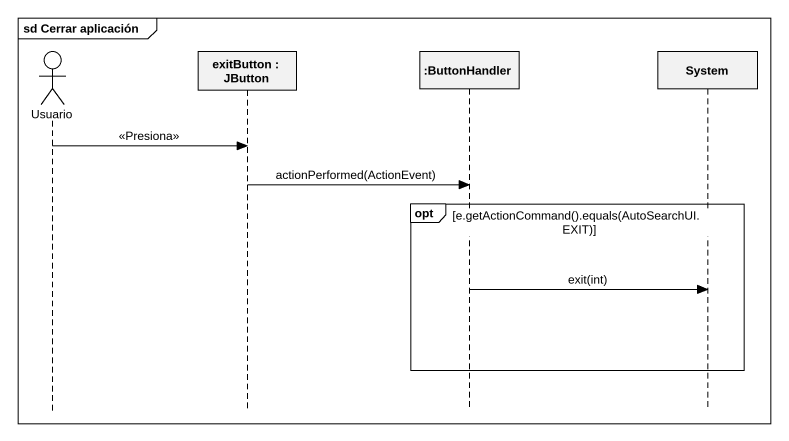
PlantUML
@startuml
mainframe sd Cerrar aplicación
hide footbox
actor Usuario
participant "exitButton : JButton" as exitButton
participant ":ButtonHandler" as ButtonHandler
participant System

Usuario -> exitButton : <<Presiona>>
exitButton -> ButtonHandler : actionPerformed(ActionEvent)
opt e.getActionCommand().equals(AutoSearchUI.EXIT)
  ButtonHandler -> System : exit(int)
end
@enduml
